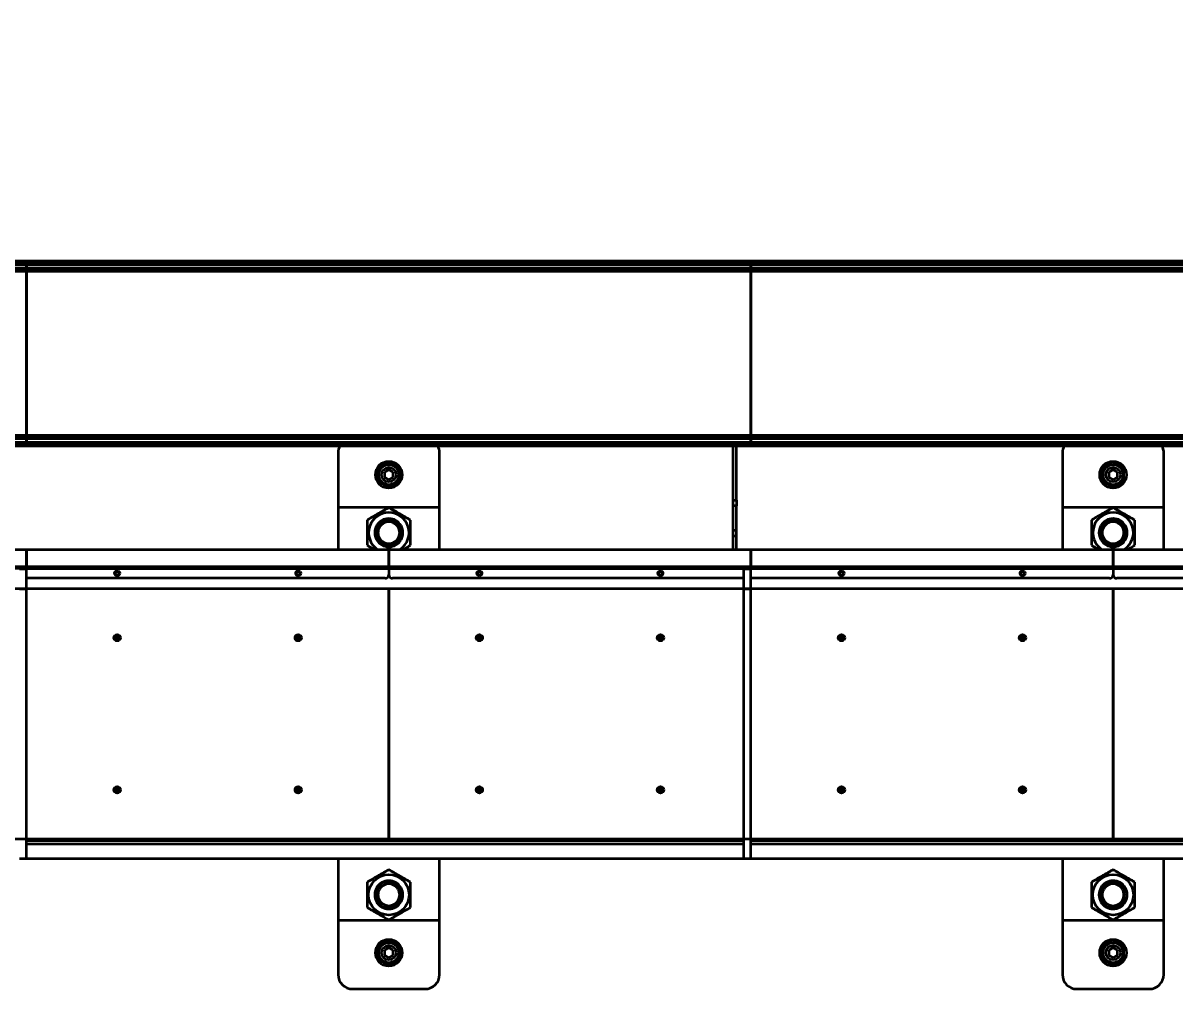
# Model space of a CAD drawing. Header units: millimetres. Extents: x 0 to 420, y 0 to 297.
# Drawn here: x 151.27 to 167.17, y 159.39 to 172.73 of the extents above; entities that cross this region are included whole.
import ezdxf

# ---------------------------------------------------------------- set-up
doc = ezdxf.new("R2010")
doc.units = ezdxf.units.MM
doc.layers.add('尺寸线层', color=150, linetype='Continuous')
doc.styles.add('SLDTEXTSTYLE2', font='TXT', dxfattribs={"width": 0.7})
doc.dimstyles.new('SLDDIMSTYLE0', dxfattribs={"dimtxt": 3.5, "dimasz": 3.302, "dimexe": 0, "dimexo": 0.0625, "dimgap": 0.875, "dimtad": 1, "dimdec": 1, "dimlfac": 100, "dimrnd": 1e-09, "dimzin": 12, "dimdsep": 46, "dimtxsty": 'SLDTEXTSTYLE2', "dimsah": 1, "dimcen": 0.09, "dimadec": 0, "dimazin": 3, "dimtfac": 1, "dimtdec": 3, "dimtofl": 0, "dimtmove": 0, "dimatfit": 3, "dimfxl": 0, "dimfrac": 2, "dimtolj": 1, "dimtzin": 12, "dimarcsym": 0})

# ---------------------------------------------------------------- blocks, each defined once
blk = doc.blocks.new('_D_6')
at = {"layer": '尺寸线层'}
for p, q in [((91.215, 164.917), (91.215, 234.192)), ((321.315, 165.187), (321.315, 234.192)), ((321.315, 233.192), (91.215, 233.192))]:
    blk.add_line(p, q, dxfattribs=at)
for points in [[(91.215, 233.192), (94.517, 232.684), (94.517, 233.7)], [(321.315, 233.192), (318.013, 233.7), (318.013, 232.684)]]:
    blk.add_solid(points, dxfattribs=at)
at = {"layer": '尺寸线层', "insert": (205.173, 237.704), "char_height": 3.5, "attachment_point": 1, "style": 'SLDTEXTSTYLE2'}
blk.add_mtext('23010', dxfattribs=at)
blk = doc.blocks.new('_D_7')
at = {"layer": '尺寸线层'}
for p, q in [((70.597, 160.402), (70.597, 246.192)), ((332.816, 175.117), (332.816, 246.192)), ((332.816, 245.192), (70.597, 245.192))]:
    blk.add_line(p, q, dxfattribs=at)
for points in [[(70.597, 245.192), (73.899, 244.684), (73.899, 245.7)], [(332.816, 245.192), (329.514, 245.7), (329.514, 244.684)]]:
    blk.add_solid(points, dxfattribs=at)
at = {"layer": '尺寸线层', "insert": (202.876, 249.704), "char_height": 3.5, "attachment_point": 1, "style": 'SLDTEXTSTYLE2'}
blk.add_mtext('26221.85', dxfattribs=at)

msp = doc.modelspace()

# ---------------------------------------------------------------- linework, layer by layer
at = {"color": 7, "linetype": 'Continuous', "lineweight": 35}
for p, q in [((151.3154, 169.4422), (141.3154, 169.4422)), ((141.3154, 169.4372), (151.3154, 169.4372)), ((151.3154, 169.4019), (141.3154, 169.4019)), ((141.3154, 169.3976), (151.3154, 169.3976)), ((161.3154, 169.4422), (151.3154, 169.4422)), ((151.3154, 169.4372), (151.3154, 169.4422)), ((151.3154, 169.4422), (151.3154, 169.4372)), ((151.3154, 169.4372), (151.3154, 169.4019)), ((151.3154, 169.4372), (161.3154, 169.4372)), ((151.3154, 169.4019), (151.3154, 169.4372)), ((151.3154, 169.3976), (151.3154, 169.4019)), ((161.3154, 169.4019), (151.3154, 169.4019)), ((151.3154, 169.4019), (151.3154, 169.3976)), ((151.3154, 169.3976), (161.3154, 169.3976)), ((151.3154, 169.3976), (151.3154, 169.3429)), ((151.3154, 169.3429), (151.3154, 169.3976)), ((161.3154, 169.4422), (161.3154, 169.4372)), ((171.3154, 169.4422), (161.3154, 169.4422)), ((161.3154, 169.4372), (161.3154, 169.4422)), ((161.3154, 169.4019), (161.3154, 169.4372)), ((161.3154, 169.4372), (161.3154, 169.4019)), ((161.3154, 169.4372), (171.3154, 169.4372)), ((161.3154, 169.4019), (161.3154, 169.3976)), ((171.3154, 169.4019), (161.3154, 169.4019)), ((161.3154, 169.3976), (161.3154, 169.4019)), ((161.3154, 169.3429), (161.3154, 169.3976)), ((161.3154, 169.3976), (171.3154, 169.3976)), ((161.3154, 169.3976), (161.3154, 169.3429)), ((151.3154, 169.3429), (141.3154, 169.3429)), ((141.3154, 169.3422), (151.3154, 169.3422)), ((141.3154, 169.3372), (151.3154, 169.3372)), ((151.3154, 169.2972), (141.3154, 169.2972)), ((161.3154, 169.3429), (151.3154, 169.3429)), ((151.3154, 169.3422), (151.3154, 169.3429)), ((151.3154, 169.3429), (151.3154, 169.3422)), ((151.3154, 169.3422), (161.3154, 169.3422)), ((151.3154, 169.3422), (151.3154, 169.3372)), ((151.3154, 169.3372), (151.3154, 169.3422)), ((151.3154, 169.3372), (161.3154, 169.3372)), ((151.3154, 169.3372), (151.3154, 169.2972)), ((151.3154, 169.2972), (151.3154, 169.3372)), ((151.3154, 169.2972), (151.3154, 167.0372)), ((161.3154, 169.2972), (151.3154, 169.2972)), ((151.3154, 167.0372), (151.3154, 169.2972)), ((161.3154, 169.3429), (161.3154, 169.3422)), ((171.3154, 169.3429), (161.3154, 169.3429)), ((161.3154, 169.3422), (161.3154, 169.3429)), ((161.3154, 169.3372), (161.3154, 169.3422)), ((161.3154, 169.3422), (171.3154, 169.3422)), ((161.3154, 169.3422), (161.3154, 169.3372)), ((161.3154, 169.2972), (161.3154, 169.3372)), ((161.3154, 169.3372), (171.3154, 169.3372)), ((161.3154, 169.3372), (161.3154, 169.2972)), ((161.3154, 169.2972), (161.3154, 167.0372)), ((171.3154, 169.2972), (161.3154, 169.2972)), ((161.3154, 167.0372), (161.3154, 169.2972)), ((141.3154, 167.0372), (151.3154, 167.0372)), ((151.3154, 166.9972), (141.3154, 166.9972)), ((151.3154, 167.0372), (151.3154, 166.9972)), ((151.3154, 166.9972), (151.3154, 167.0372)), ((151.3154, 167.0372), (161.3154, 167.0372)), ((161.3154, 166.9972), (151.3154, 166.9972)), ((151.3154, 166.9972), (151.3154, 166.9922)), ((151.3154, 166.9922), (151.3154, 166.9972)), ((161.3154, 166.9972), (161.3154, 167.0372)), ((161.3154, 167.0372), (161.3154, 166.9972)), ((161.3154, 167.0372), (171.3154, 167.0372)), ((161.3154, 166.9922), (161.3154, 166.9972)), ((171.3154, 166.9972), (161.3154, 166.9972)), ((161.3154, 166.9972), (161.3154, 166.9922)), ((151.3154, 166.9922), (141.3154, 166.9922)), ((141.3154, 166.9916), (151.3154, 166.9916)), ((151.3154, 166.9369), (141.3154, 166.9369)), ((141.3154, 166.9326), (151.3154, 166.9326)), ((151.3154, 166.8972), (141.3154, 166.8972)), ((141.3154, 166.8922), (151.3154, 166.8922)), ((161.3154, 166.9922), (151.3154, 166.9922)), ((151.3154, 166.9916), (151.3154, 166.9922)), ((151.3154, 166.9922), (151.3154, 166.9916)), ((151.3154, 166.9916), (161.3154, 166.9916)), ((151.3154, 166.9916), (151.3154, 166.9369)), ((151.3154, 166.9369), (151.3154, 166.9916)), ((151.3154, 166.9326), (151.3154, 166.9369)), ((161.3154, 166.9369), (151.3154, 166.9369)), ((151.3154, 166.9369), (151.3154, 166.9326)), ((151.3154, 166.9326), (161.3154, 166.9326)), ((151.3154, 166.9326), (151.3154, 166.8972)), ((151.3154, 166.8972), (151.3154, 166.9326)), ((161.3154, 166.8972), (151.3154, 166.8972)), ((151.3154, 166.8922), (151.3154, 166.8972)), ((151.3154, 166.8972), (151.3154, 166.8922)), ((151.3154, 166.8922), (161.3154, 166.8922)), ((161.0654, 166.8922), (161.0654, 166.1403)), ((161.1154, 166.1403), (161.1154, 166.8922)), ((161.3154, 166.9922), (161.3154, 166.9916)), ((171.3154, 166.9922), (161.3154, 166.9922)), ((161.3154, 166.9916), (161.3154, 166.9922)), ((161.3154, 166.9369), (161.3154, 166.9916)), ((161.3154, 166.9916), (171.3154, 166.9916)), ((161.3154, 166.9916), (161.3154, 166.9369)), ((161.3154, 166.9369), (161.3154, 166.9326)), ((161.3154, 166.9326), (161.3154, 166.9369)), ((171.3154, 166.9369), (161.3154, 166.9369)), ((161.3154, 166.8972), (161.3154, 166.9326)), ((161.3154, 166.9326), (161.3154, 166.8972)), ((161.3154, 166.9326), (171.3154, 166.9326)), ((161.3154, 166.8972), (161.3154, 166.8922)), ((171.3154, 166.8972), (161.3154, 166.8972)), ((161.3154, 166.8922), (161.3154, 166.8972)), ((161.3154, 166.8922), (171.3154, 166.8922)), ((155.6154, 166.7922), (155.6154, 166.0422)), ((157.0154, 166.0422), (157.0154, 166.7922)), ((165.6154, 166.7922), (165.6154, 166.0422)), ((167.0154, 166.0422), (167.0154, 166.7922)), ((156.3154, 166.5615), (156.2554, 166.5269)), ((156.2554, 166.5269), (156.2554, 166.4576)), ((156.3754, 166.5269), (156.3154, 166.5615)), ((156.3754, 166.4576), (156.3754, 166.5269)), ((166.3154, 166.5615), (166.2554, 166.5269)), ((166.2554, 166.5269), (166.2554, 166.4576)), ((166.3754, 166.5269), (166.3154, 166.5615)), ((166.3754, 166.4576), (166.3754, 166.5269)), ((156.2554, 166.4576), (156.3154, 166.423)), ((156.3154, 166.423), (156.3754, 166.4576)), ((166.2554, 166.4576), (166.3154, 166.423)), ((166.3154, 166.423), (166.3754, 166.4576)), ((157.0154, 166.0422), (155.6154, 166.0422)), ((155.6154, 166.0422), (155.6154, 165.4622)), ((157.0154, 165.4622), (157.0154, 166.0422)), ((161.0654, 166.1403), (161.1154, 166.1403)), ((161.0654, 166.1403), (161.0654, 166.0622)), ((161.1154, 166.0622), (161.0654, 166.0622)), ((161.0654, 166.0622), (161.0654, 165.7223)), ((161.1154, 166.1403), (161.1154, 166.0622)), ((161.1154, 165.7223), (161.1154, 166.0622)), ((167.0154, 166.0422), (165.6154, 166.0422)), ((165.6154, 166.0422), (165.6154, 165.4622)), ((167.0154, 165.4622), (167.0154, 166.0422)), ((156.1465, 165.7897), (156.3154, 165.8872)), ((156.3154, 165.8872), (156.4842, 165.7897)), ((166.1465, 165.7897), (166.3154, 165.8872)), ((166.3154, 165.8872), (166.4842, 165.7897)), ((156.1465, 165.7897), (156.1465, 165.5947)), ((156.4842, 165.7897), (156.4842, 165.5947)), ((161.0654, 165.7223), (161.0654, 165.6442)), ((161.1154, 165.7223), (161.0654, 165.7223)), ((161.1154, 165.6442), (161.1154, 165.7223)), ((166.1465, 165.7897), (166.1465, 165.5947)), ((166.4842, 165.7897), (166.4842, 165.5947)), ((156.1465, 165.5947), (156.3154, 165.4972)), ((156.3154, 165.4972), (156.4842, 165.5947)), ((156.466, 165.7022), (156.4663, 165.6895)), ((161.1154, 165.6442), (161.0654, 165.6442)), ((161.0654, 165.6442), (161.0654, 165.4622)), ((161.1154, 165.4622), (161.1154, 165.6442)), ((166.1465, 165.5947), (166.3154, 165.4972)), ((166.3154, 165.4972), (166.4842, 165.5947)), ((166.466, 165.7022), (166.4663, 165.6895)), ((146.3154, 165.4622), (151.3154, 165.4622)), ((151.3154, 165.2222), (151.3154, 165.4622)), ((151.3154, 165.4622), (151.3154, 165.2222)), ((151.3154, 165.4622), (156.3154, 165.4622)), ((156.3154, 165.2222), (156.3154, 165.4622)), ((156.3154, 165.4622), (161.3154, 165.4622)), ((156.3154, 165.4622), (156.3154, 165.2222)), ((161.3154, 165.2222), (161.3154, 165.4622)), ((161.3154, 165.4622), (161.3154, 165.2222)), ((161.3154, 165.4622), (166.3154, 165.4622)), ((166.3154, 165.2222), (166.3154, 165.4622)), ((166.3154, 165.4622), (171.3154, 165.4622)), ((166.3154, 165.4622), (166.3154, 165.2222)), ((151.3154, 165.2222), (146.3154, 165.2222)), ((146.3154, 165.2022), (151.3154, 165.2022)), ((151.2154, 165.1922), (151.3154, 165.1922)), ((151.3154, 165.2222), (151.3154, 165.2022)), ((156.3154, 165.2222), (151.3154, 165.2222)), ((151.3154, 165.2022), (151.3154, 165.2222)), ((151.3154, 165.1922), (151.3154, 165.2022)), ((151.3154, 165.2022), (156.3154, 165.2022)), ((151.3154, 165.2022), (151.3154, 165.1922)), ((151.3154, 164.9172), (151.3154, 165.1922)), ((156.3154, 165.1922), (151.3154, 165.1922)), ((161.3154, 165.2222), (156.3154, 165.2222)), ((156.3154, 165.2222), (156.3154, 165.2022)), ((156.3154, 165.2022), (156.3154, 165.2222)), ((156.3154, 165.2022), (161.3154, 165.2022)), ((156.3154, 165.1922), (156.3154, 165.2022)), ((156.3154, 165.2022), (156.3154, 165.1922)), ((156.3154, 165.1922), (156.3154, 165.1122)), ((156.3154, 165.1922), (156.3154, 165.1122)), ((161.2154, 165.1922), (156.3154, 165.1922)), ((161.2154, 164.9172), (161.2154, 165.1922)), ((161.2154, 165.1922), (161.3154, 165.1922)), ((161.3154, 165.2222), (161.3154, 165.2022)), ((166.3154, 165.2222), (161.3154, 165.2222)), ((161.3154, 165.2022), (161.3154, 165.2222)), ((161.3154, 165.1922), (161.3154, 165.2022)), ((161.3154, 165.2022), (166.3154, 165.2022)), ((161.3154, 165.2022), (161.3154, 165.1922)), ((161.3154, 164.9172), (161.3154, 165.1922)), ((166.3154, 165.1922), (161.3154, 165.1922)), ((166.3154, 165.2222), (166.3154, 165.2022)), ((171.3154, 165.2222), (166.3154, 165.2222)), ((166.3154, 165.2022), (166.3154, 165.2222)), ((166.3154, 165.2022), (171.3154, 165.2022)), ((166.3154, 165.1922), (166.3154, 165.2022)), ((166.3154, 165.2022), (166.3154, 165.1922)), ((166.3154, 165.1922), (166.3154, 165.1122)), ((166.3154, 165.1922), (166.3154, 165.1122)), ((171.2154, 165.1922), (166.3154, 165.1922)), ((156.2654, 165.0622), (151.3154, 165.0622)), ((161.2154, 165.0622), (156.3654, 165.0622)), ((166.2654, 165.0622), (161.3154, 165.0622)), ((171.2154, 165.0622), (166.3654, 165.0622)), ((151.3154, 164.9172), (146.3154, 164.9172)), ((151.2154, 164.9172), (151.3154, 164.9172)), ((156.3154, 164.9172), (151.3154, 164.9172)), ((151.3154, 161.4672), (151.3154, 164.9172)), ((156.3154, 161.4672), (156.3154, 164.9172)), ((156.3154, 164.9172), (156.3154, 161.4672)), ((161.3154, 164.9172), (156.3154, 164.9172)), ((161.2154, 161.4672), (161.2154, 164.9172)), ((161.2154, 164.9172), (161.3154, 164.9172)), ((166.3154, 164.9172), (161.3154, 164.9172)), ((161.3154, 161.4672), (161.3154, 164.9172)), ((166.3154, 161.4672), (166.3154, 164.9172)), ((166.3154, 164.9172), (166.3154, 161.4672)), ((171.3154, 164.9172), (166.3154, 164.9172)), ((146.3154, 161.4672), (151.3154, 161.4672)), ((151.2154, 161.4672), (151.3154, 161.4672)), ((151.3154, 161.4672), (156.3154, 161.4672)), ((151.3154, 161.1922), (151.3154, 161.4672)), ((151.3154, 161.4422), (161.2154, 161.4422)), ((156.3154, 161.4672), (161.3154, 161.4672)), ((161.2154, 161.4672), (161.3154, 161.4672)), ((161.2154, 161.1922), (161.2154, 161.4672)), ((161.3154, 161.4672), (166.3154, 161.4672)), ((161.3154, 161.1922), (161.3154, 161.4672)), ((161.3154, 161.4422), (171.2154, 161.4422)), ((166.3154, 161.4672), (171.3154, 161.4672)), ((161.2154, 161.3922), (151.3154, 161.3922)), ((171.2154, 161.3922), (161.3154, 161.3922)), ((151.2154, 161.1922), (151.3154, 161.1922)), ((151.3154, 161.1922), (161.2154, 161.1922)), ((155.6154, 161.1922), (155.6154, 160.3422)), ((157.0154, 160.3422), (157.0154, 161.1922)), ((161.2154, 161.1922), (161.3154, 161.1922)), ((161.3154, 161.1922), (171.2154, 161.1922)), ((165.6154, 161.1922), (165.6154, 160.3422)), ((167.0154, 160.3422), (167.0154, 161.1922)), ((156.1655, 160.8007), (156.1465, 160.7897)), ((156.3154, 160.8872), (156.2964, 160.8763)), ((156.3344, 160.8763), (156.3154, 160.8872)), ((156.4842, 160.7897), (156.4652, 160.8007)), ((166.1655, 160.8007), (166.1465, 160.7897)), ((166.3154, 160.8872), (166.2964, 160.8763)), ((166.3344, 160.8763), (166.3154, 160.8872)), ((166.4842, 160.7897), (166.4652, 160.8007)), ((156.1465, 160.7897), (156.1465, 160.7678)), ((156.4659, 160.7039), (156.4659, 160.6809)), ((156.4842, 160.7897), (156.4842, 160.7678)), ((166.1465, 160.7897), (166.1465, 160.7678)), ((166.4659, 160.7039), (166.4659, 160.6809)), ((166.4842, 160.7897), (166.4842, 160.7678)), ((156.1465, 160.6167), (156.1465, 160.5947)), ((156.1655, 160.5838), (156.1465, 160.5947)), ((156.3154, 160.4972), (156.2964, 160.5082)), ((156.3344, 160.5082), (156.3154, 160.4972)), ((156.4842, 160.5947), (156.4652, 160.5838)), ((156.4842, 160.6167), (156.4842, 160.5947)), ((166.1465, 160.6167), (166.1465, 160.5947)), ((166.1655, 160.5838), (166.1465, 160.5947)), ((166.3154, 160.4972), (166.2964, 160.5082)), ((166.3344, 160.5082), (166.3154, 160.4972)), ((166.4842, 160.5947), (166.4652, 160.5838)), ((166.4842, 160.6167), (166.4842, 160.5947)), ((155.6154, 160.3422), (157.0154, 160.3422)), ((155.6154, 160.3422), (155.6154, 159.5922)), ((157.0154, 159.5922), (157.0154, 160.3422)), ((165.6154, 160.3422), (167.0154, 160.3422)), ((165.6154, 160.3422), (165.6154, 159.5922)), ((167.0154, 159.5922), (167.0154, 160.3422)), ((156.3154, 159.9615), (156.2554, 159.9269)), ((156.2554, 159.9269), (156.2554, 159.8576)), ((156.2554, 159.8576), (156.3154, 159.823)), ((156.3754, 159.9269), (156.3154, 159.9615)), ((156.3154, 159.823), (156.3754, 159.8576)), ((156.3754, 159.8576), (156.3754, 159.9269)), ((166.3154, 159.9615), (166.2554, 159.9269)), ((166.2554, 159.9269), (166.2554, 159.8576)), ((166.2554, 159.8576), (166.3154, 159.823)), ((166.3754, 159.9269), (166.3154, 159.9615)), ((166.3154, 159.823), (166.3754, 159.8576)), ((166.3754, 159.8576), (166.3754, 159.9269)), ((155.8154, 159.3922), (156.8154, 159.3922)), ((165.8154, 159.3922), (166.8154, 159.3922))]:
    msp.add_line(p, q, dxfattribs=at)
at = {"color": 7, "linetype": 'Continuous', "lineweight": 35, "flags": 128}
for points in [[(156.3771, 165.83), (156.3905, 165.8232), (156.4044, 165.8142)], [(166.3771, 165.83), (166.3905, 165.8232), (166.4044, 165.8142)], [(156.2451, 165.5586), (156.2427, 165.5599), (156.2336, 165.5653)], [(156.4014, 165.5682), (156.3995, 165.5668), (156.3816, 165.5565)], [(166.2451, 165.5586), (166.2427, 165.5599), (166.2336, 165.5653)], [(166.4014, 165.5682), (166.3995, 165.5668), (166.3816, 165.5565)], [(156.2276, 160.8151), (156.2379, 160.8219), (156.2533, 160.8299)], [(166.2276, 160.8151), (166.2379, 160.8219), (166.2533, 160.8299)], [(156.1647, 160.683), (156.1651, 160.7066), (156.1655, 160.7106)], [(166.1647, 160.683), (166.1651, 160.7066), (166.1655, 160.7106)]]:
    msp.add_lwpolyline(points, dxfattribs=at)
at = {"color": 7, "linetype": 'Continuous', "lineweight": 35}
for centre, radius in [((156.3154, 166.4922), 0.185), ((166.3154, 166.4922), 0.185), ((156.3154, 166.4922), 0.1385), ((156.3154, 166.4922), 0.1), ((166.3154, 166.4922), 0.1385), ((166.3154, 166.4922), 0.1), ((152.5654, 165.1322), 0.035), ((152.5654, 165.1322), 0.025), ((155.0654, 165.1322), 0.035), ((155.0654, 165.1322), 0.025), ((157.5654, 165.1322), 0.035), ((157.5654, 165.1322), 0.025), ((160.0654, 165.1322), 0.035), ((160.0654, 165.1322), 0.025), ((162.5654, 165.1322), 0.035), ((162.5654, 165.1322), 0.025), ((165.0654, 165.1322), 0.035), ((165.0654, 165.1322), 0.025), ((152.5654, 164.2422), 0.045), ((152.5654, 164.2422), 0.0275), ((152.5654, 164.2422), 0.021), ((155.0654, 164.2422), 0.045), ((155.0654, 164.2422), 0.0275), ((155.0654, 164.2422), 0.021), ((157.5654, 164.2422), 0.045), ((157.5654, 164.2422), 0.0275), ((157.5654, 164.2422), 0.021), ((160.0654, 164.2422), 0.045), ((160.0654, 164.2422), 0.0275), ((160.0654, 164.2422), 0.021), ((162.5654, 164.2422), 0.045), ((162.5654, 164.2422), 0.0275), ((162.5654, 164.2422), 0.021), ((165.0654, 164.2422), 0.045), ((165.0654, 164.2422), 0.0275), ((165.0654, 164.2422), 0.021), ((152.5654, 162.1422), 0.045), ((152.5654, 162.1422), 0.0275), ((152.5654, 162.1422), 0.021), ((155.0654, 162.1422), 0.045), ((155.0654, 162.1422), 0.0275), ((155.0654, 162.1422), 0.021), ((157.5654, 162.1422), 0.045), ((157.5654, 162.1422), 0.0275), ((157.5654, 162.1422), 0.021), ((160.0654, 162.1422), 0.045), ((160.0654, 162.1422), 0.0275), ((160.0654, 162.1422), 0.021), ((162.5654, 162.1422), 0.045), ((162.5654, 162.1422), 0.0275), ((162.5654, 162.1422), 0.021), ((165.0654, 162.1422), 0.045), ((165.0654, 162.1422), 0.0275), ((165.0654, 162.1422), 0.021), ((156.3154, 160.6922), 0.2795), ((166.3154, 160.6922), 0.2795), ((156.3154, 160.6922), 0.185), ((166.3154, 160.6922), 0.185), ((156.3154, 159.8922), 0.185), ((156.3154, 159.8922), 0.1385), ((166.3154, 159.8922), 0.185), ((166.3154, 159.8922), 0.1385), ((156.3154, 159.8922), 0.1), ((166.3154, 159.8922), 0.1)]:
    msp.add_circle(centre, radius, dxfattribs=at)
for centre, radius, start, end in [((155.8154, 166.7922), 0.2, 150, 180), ((156.8154, 166.7922), 0.2, 0, 30), ((165.8154, 166.7922), 0.2, 150, 180), ((166.8154, 166.7922), 0.2, 0, 30), ((156.3154, 165.6922), 0.2795, 304.62404, 235.37596), ((156.3154, 165.6922), 0.195, 90, 150), ((156.3154, 165.6922), 0.195, 30, 90), ((166.3154, 165.6922), 0.2795, 304.62404, 235.37596), ((166.3154, 165.6922), 0.195, 90, 150), ((166.3154, 165.6922), 0.195, 30, 90), ((156.3154, 165.6922), 0.195, 150, 210), ((156.3154, 165.6922), 0.15, 120, 180), ((156.3154, 165.6922), 0.15, 60, 120), ((156.3154, 165.6922), 0.15, 0, 60), ((156.3154, 165.6922), 0.195, 330, 30), ((166.3154, 165.6922), 0.195, 150, 210), ((166.3154, 165.6922), 0.15, 120, 180), ((166.3154, 165.6922), 0.15, 60, 120), ((166.3154, 165.6922), 0.15, 0, 60), ((166.3154, 165.6922), 0.195, 330, 30), ((156.3154, 165.6922), 0.195, 210, 270), ((156.3154, 165.6922), 0.151, 176.50763, 187.52903), ((156.3154, 165.6922), 0.15, 180, 240), ((156.3154, 165.6922), 0.15, 240, 300), ((156.3154, 165.6922), 0.195, 270, 330), ((156.3154, 165.6922), 0.15, 300, 0), ((166.3154, 165.6922), 0.195, 210, 270), ((166.3154, 165.6922), 0.151, 176.50763, 187.52903), ((166.3154, 165.6922), 0.15, 180, 240), ((166.3154, 165.6922), 0.15, 240, 300), ((166.3154, 165.6922), 0.195, 270, 330), ((166.3154, 165.6922), 0.15, 300, 0), ((156.2654, 165.1122), 0.05, 270, 0), ((156.3654, 165.1122), 0.05, 180, 270), ((166.2654, 165.1122), 0.05, 270, 0), ((166.3654, 165.1122), 0.05, 180, 270), ((156.3154, 160.6922), 0.195, 90, 150), ((156.3154, 160.6922), 0.15, 120, 180), ((156.3154, 160.6922), 0.15, 60, 120), ((156.3154, 160.6922), 0.195, 30, 90), ((156.3154, 160.6922), 0.15, 0, 60), ((166.3154, 160.6922), 0.195, 90, 150), ((166.3154, 160.6922), 0.15, 120, 180), ((166.3154, 160.6922), 0.15, 60, 120), ((166.3154, 160.6922), 0.195, 30, 90), ((166.3154, 160.6922), 0.15, 0, 60), ((156.3154, 160.6922), 0.195, 150, 210), ((156.3154, 160.6922), 0.151, 183.49237, 185.23986), ((156.3154, 160.6922), 0.15, 180, 240), ((156.3154, 160.6922), 0.15, 300, 0), ((156.3154, 160.6922), 0.195, 330, 30), ((166.3154, 160.6922), 0.195, 150, 210), ((166.3154, 160.6922), 0.151, 183.49237, 185.23986), ((166.3154, 160.6922), 0.15, 180, 240), ((166.3154, 160.6922), 0.15, 300, 0), ((166.3154, 160.6922), 0.195, 330, 30), ((156.3154, 160.6922), 0.195, 210, 270), ((156.3154, 160.6922), 0.15, 240, 300), ((156.3154, 160.6922), 0.195, 270, 330), ((166.3154, 160.6922), 0.195, 210, 270), ((166.3154, 160.6922), 0.15, 240, 300), ((166.3154, 160.6922), 0.195, 270, 330), ((155.8154, 159.5922), 0.2, 180, 270), ((156.8154, 159.5922), 0.2, 270, 0), ((165.8154, 159.5922), 0.2, 180, 270), ((166.8154, 159.5922), 0.2, 270, 0)]:
    msp.add_arc(centre, radius, start, end, dxfattribs=at)
for points, knots in [([(156.3154, 166.6654), (156.3024, 166.6579), (156.276, 166.6427), (156.237, 166.6202), (156.1998, 166.5987), (156.1769, 166.5855), (156.1654, 166.5788)], [0, 0, 0, 0, 0.2646136, 0.5349658, 0.7653524, 1, 1, 1, 1]), ([(156.1654, 166.5788), (156.1654, 166.5638), (156.1654, 166.5334), (156.1654, 166.4884), (156.1654, 166.4453), (156.1654, 166.419), (156.1654, 166.4056)], [0, 0, 0, 0, 0.2646136, 0.5349658, 0.7653524, 1, 1, 1, 1]), ([(156.4654, 166.5788), (156.4524, 166.5864), (156.426, 166.6016), (156.387, 166.6241), (156.3498, 166.6456), (156.3269, 166.6588), (156.3154, 166.6654)], [0, 0, 0, 0, 0.2646136, 0.5349658, 0.7653524, 1, 1, 1, 1]), ([(156.4654, 166.4056), (156.4654, 166.4207), (156.4654, 166.4511), (156.4654, 166.4961), (156.4654, 166.5391), (156.4654, 166.5655), (156.4654, 166.5788)], [0, 0, 0, 0, 0.2646136, 0.5349658, 0.7653524, 1, 1, 1, 1]), ([(166.3154, 166.6654), (166.3024, 166.6579), (166.276, 166.6427), (166.237, 166.6202), (166.1998, 166.5987), (166.1769, 166.5855), (166.1654, 166.5788)], [0, 0, 0, 0, 0.2646136, 0.5349658, 0.7653524, 1, 1, 1, 1]), ([(166.1654, 166.5788), (166.1654, 166.5638), (166.1654, 166.5334), (166.1654, 166.4884), (166.1654, 166.4453), (166.1654, 166.419), (166.1654, 166.4056)], [0, 0, 0, 0, 0.2646136, 0.5349658, 0.7653524, 1, 1, 1, 1]), ([(166.4654, 166.5788), (166.4524, 166.5864), (166.426, 166.6016), (166.387, 166.6241), (166.3498, 166.6456), (166.3269, 166.6588), (166.3154, 166.6654)], [0, 0, 0, 0, 0.2646136, 0.5349658, 0.7653524, 1, 1, 1, 1]), ([(166.4654, 166.4056), (166.4654, 166.4207), (166.4654, 166.4511), (166.4654, 166.4961), (166.4654, 166.5391), (166.4654, 166.5655), (166.4654, 166.5788)], [0, 0, 0, 0, 0.2646136, 0.5349658, 0.7653524, 1, 1, 1, 1]), ([(156.1654, 166.4056), (156.1784, 166.3981), (156.2047, 166.3829), (156.2437, 166.3604), (156.281, 166.3389), (156.3038, 166.3257), (156.3154, 166.319)], [0, 0, 0, 0, 0.2646136, 0.5349658, 0.7653524, 1, 1, 1, 1]), ([(156.3154, 166.319), (156.3284, 166.3266), (156.3547, 166.3417), (156.3937, 166.3643), (156.431, 166.3858), (156.4538, 166.399), (156.4654, 166.4056)], [0, 0, 0, 0, 0.2646136, 0.5349658, 0.7653524, 1, 1, 1, 1]), ([(166.1654, 166.4056), (166.1784, 166.3981), (166.2047, 166.3829), (166.2437, 166.3604), (166.281, 166.3389), (166.3038, 166.3257), (166.3154, 166.319)], [0, 0, 0, 0, 0.2646136, 0.5349658, 0.7653524, 1, 1, 1, 1]), ([(166.3154, 166.319), (166.3284, 166.3266), (166.3547, 166.3417), (166.3937, 166.3643), (166.431, 166.3858), (166.4538, 166.399), (166.4654, 166.4056)], [0, 0, 0, 0, 0.2646136, 0.5349658, 0.7653524, 1, 1, 1, 1]), ([(156.3154, 166.0387), (156.3024, 166.0312), (156.2765, 166.0162), (156.2366, 165.9932), (156.1959, 165.9697), (156.145, 165.9403), (156.0841, 165.9051), (156.0384, 165.8788), (156.0154, 165.8654)], [0, 0, 0, 0, 0.1323418, 0.2646462, 0.3999105, 0.5351505, 0.7654456, 1, 1, 1, 1]), ([(156.6154, 165.8654), (156.6024, 165.8729), (156.5765, 165.8879), (156.5366, 165.9109), (156.4959, 165.9344), (156.445, 165.9638), (156.3841, 165.999), (156.3384, 166.0253), (156.3154, 166.0387)], [0, 0, 0, 0, 0.1323418, 0.2646462, 0.3999105, 0.5351505, 0.7654456, 1, 1, 1, 1]), ([(166.3154, 166.0387), (166.3024, 166.0312), (166.2765, 166.0162), (166.2366, 165.9932), (166.1959, 165.9697), (166.145, 165.9403), (166.0841, 165.9051), (166.0384, 165.8788), (166.0154, 165.8654)], [0, 0, 0, 0, 0.1323418, 0.2646462, 0.3999105, 0.5351505, 0.7654456, 1, 1, 1, 1]), ([(166.6154, 165.8654), (166.6024, 165.8729), (166.5765, 165.8879), (166.5366, 165.9109), (166.4959, 165.9344), (166.445, 165.9638), (166.3841, 165.999), (166.3384, 166.0253), (166.3154, 166.0387)], [0, 0, 0, 0, 0.1323418, 0.2646462, 0.3999105, 0.5351505, 0.7654456, 1, 1, 1, 1]), ([(156.0154, 165.8654), (156.0154, 165.8505), (156.0154, 165.8205), (156.0154, 165.7745), (156.0154, 165.7275), (156.0154, 165.6688), (156.0154, 165.5984), (156.0154, 165.5457), (156.0154, 165.519)], [0, 0, 0, 0, 0.1323418, 0.2646462, 0.3999105, 0.5351505, 0.7654456, 1, 1, 1, 1]), ([(156.2404, 165.8221), (156.2278, 165.8149), (156.2027, 165.8004), (156.1778, 165.786), (156.1654, 165.7788)], [0, 0, 0, 0, 0.4977806, 1, 1, 1, 1]), ([(156.1654, 165.7788), (156.1654, 165.7646), (156.1654, 165.7359), (156.1654, 165.7068), (156.1654, 165.6922)], [0, 0, 0, 0, 0.4981128, 1, 1, 1, 1]), ([(156.3154, 165.8654), (156.303, 165.8583), (156.2782, 165.844), (156.253, 165.8294), (156.2404, 165.8221)], [0, 0, 0, 0, 0.4981128, 1, 1, 1, 1]), ([(156.3904, 165.8221), (156.3778, 165.8294), (156.3527, 165.8439), (156.3278, 165.8582), (156.3154, 165.8654)], [0, 0, 0, 0, 0.4977806, 1, 1, 1, 1]), ([(156.4654, 165.7788), (156.453, 165.786), (156.4282, 165.8003), (156.403, 165.8149), (156.3904, 165.8221)], [0, 0, 0, 0, 0.4981128, 1, 1, 1, 1]), ([(156.4654, 165.6922), (156.4654, 165.7067), (156.4654, 165.7358), (156.4654, 165.7644), (156.4654, 165.7788)], [0, 0, 0, 0, 0.4977806, 1, 1, 1, 1]), ([(156.6154, 165.519), (156.6154, 165.534), (156.6154, 165.5639), (156.6154, 165.61), (156.6154, 165.657), (156.6154, 165.7157), (156.6154, 165.7861), (156.6154, 165.8388), (156.6154, 165.8654)], [0, 0, 0, 0, 0.1323418, 0.2646462, 0.3999105, 0.5351505, 0.7654456, 1, 1, 1, 1]), ([(166.0154, 165.8654), (166.0154, 165.8505), (166.0154, 165.8205), (166.0154, 165.7745), (166.0154, 165.7275), (166.0154, 165.6688), (166.0154, 165.5984), (166.0154, 165.5457), (166.0154, 165.519)], [0, 0, 0, 0, 0.1323418, 0.2646462, 0.3999105, 0.5351505, 0.7654456, 1, 1, 1, 1]), ([(166.2404, 165.8221), (166.2278, 165.8149), (166.2027, 165.8004), (166.1778, 165.786), (166.1654, 165.7788)], [0, 0, 0, 0, 0.4977806, 1, 1, 1, 1]), ([(166.1654, 165.7788), (166.1654, 165.7646), (166.1654, 165.7359), (166.1654, 165.7068), (166.1654, 165.6922)], [0, 0, 0, 0, 0.4981128, 1, 1, 1, 1]), ([(166.3154, 165.8654), (166.303, 165.8583), (166.2782, 165.844), (166.253, 165.8294), (166.2404, 165.8221)], [0, 0, 0, 0, 0.4981128, 1, 1, 1, 1]), ([(166.3904, 165.8221), (166.3778, 165.8294), (166.3527, 165.8439), (166.3278, 165.8582), (166.3154, 165.8654)], [0, 0, 0, 0, 0.4977806, 1, 1, 1, 1]), ([(166.4654, 165.7788), (166.453, 165.786), (166.4282, 165.8003), (166.403, 165.8149), (166.3904, 165.8221)], [0, 0, 0, 0, 0.4981128, 1, 1, 1, 1]), ([(166.4654, 165.6922), (166.4654, 165.7067), (166.4654, 165.7358), (166.4654, 165.7644), (166.4654, 165.7788)], [0, 0, 0, 0, 0.4977806, 1, 1, 1, 1]), ([(166.6154, 165.519), (166.6154, 165.534), (166.6154, 165.5639), (166.6154, 165.61), (166.6154, 165.657), (166.6154, 165.7157), (166.6154, 165.7861), (166.6154, 165.8388), (166.6154, 165.8654)], [0, 0, 0, 0, 0.1323418, 0.2646462, 0.3999105, 0.5351505, 0.7654456, 1, 1, 1, 1]), ([(156.1654, 165.6922), (156.1654, 165.6778), (156.1654, 165.6487), (156.1654, 165.62), (156.1654, 165.6056)], [0, 0, 0, 0, 0.4977806, 1, 1, 1, 1]), ([(156.1654, 165.6056), (156.1777, 165.5985), (156.2026, 165.5842), (156.2277, 165.5696), (156.2404, 165.5623)], [0, 0, 0, 0, 0.4981128, 1, 1, 1, 1]), ([(156.2404, 165.5623), (156.2529, 165.5551), (156.2781, 165.5406), (156.3029, 165.5262), (156.3154, 165.519)], [0, 0, 0, 0, 0.4977806, 1, 1, 1, 1]), ([(156.3154, 165.519), (156.3277, 165.5262), (156.3526, 165.5405), (156.3777, 165.555), (156.3904, 165.5623)], [0, 0, 0, 0, 0.4981128, 1, 1, 1, 1]), ([(156.3904, 165.5623), (156.4029, 165.5696), (156.4281, 165.5841), (156.4529, 165.5984), (156.4654, 165.6056)], [0, 0, 0, 0, 0.4977806, 1, 1, 1, 1]), ([(156.4654, 165.6056), (156.4654, 165.6199), (156.4654, 165.6486), (156.4654, 165.6777), (156.4654, 165.6922)], [0, 0, 0, 0, 0.4981128, 1, 1, 1, 1]), ([(166.1654, 165.6922), (166.1654, 165.6778), (166.1654, 165.6487), (166.1654, 165.62), (166.1654, 165.6056)], [0, 0, 0, 0, 0.4977806, 1, 1, 1, 1]), ([(166.1654, 165.6056), (166.1777, 165.5985), (166.2026, 165.5842), (166.2277, 165.5696), (166.2404, 165.5623)], [0, 0, 0, 0, 0.4981128, 1, 1, 1, 1]), ([(166.2404, 165.5623), (166.2529, 165.5551), (166.2781, 165.5406), (166.3029, 165.5262), (166.3154, 165.519)], [0, 0, 0, 0, 0.4977806, 1, 1, 1, 1]), ([(166.3154, 165.519), (166.3277, 165.5262), (166.3526, 165.5405), (166.3777, 165.555), (166.3904, 165.5623)], [0, 0, 0, 0, 0.4981128, 1, 1, 1, 1]), ([(166.3904, 165.5623), (166.4029, 165.5696), (166.4281, 165.5841), (166.4529, 165.5984), (166.4654, 165.6056)], [0, 0, 0, 0, 0.4977806, 1, 1, 1, 1]), ([(166.4654, 165.6056), (166.4654, 165.6199), (166.4654, 165.6486), (166.4654, 165.6777), (166.4654, 165.6922)], [0, 0, 0, 0, 0.4981128, 1, 1, 1, 1]), ([(156.0154, 165.519), (156.0283, 165.5115), (156.0543, 165.4966), (156.0872, 165.4776), (156.1071, 165.4661), (156.1137, 165.4622)], [0, 0, 0, 0, 0.4009566, 0.8017998, 1, 1, 1, 1]), ([(156.517, 165.4622), (156.5266, 165.4678), (156.56, 165.4871), (156.5924, 165.5058), (156.6154, 165.519)], [0, 0, 0, 0, 0.2885167, 1, 1, 1, 1]), ([(166.0154, 165.519), (166.0283, 165.5115), (166.0543, 165.4966), (166.0872, 165.4776), (166.1071, 165.4661), (166.1137, 165.4622)], [0, 0, 0, 0, 0.4009566, 0.8017998, 1, 1, 1, 1]), ([(166.517, 165.4622), (166.5266, 165.4678), (166.56, 165.4871), (166.5924, 165.5058), (166.6154, 165.519)], [0, 0, 0, 0, 0.2885167, 1, 1, 1, 1]), ([(156.3154, 161.0387), (156.3024, 161.0312), (156.2765, 161.0162), (156.2366, 160.9932), (156.1959, 160.9697), (156.145, 160.9403), (156.0841, 160.9051), (156.0384, 160.8788), (156.0154, 160.8654)], [0, 0, 0, 0, 0.1323418, 0.2646462, 0.3999105, 0.5351505, 0.7654456, 1, 1, 1, 1]), ([(156.6154, 160.8654), (156.6024, 160.8729), (156.5765, 160.8879), (156.5366, 160.9109), (156.4959, 160.9344), (156.445, 160.9638), (156.3841, 160.999), (156.3384, 161.0253), (156.3154, 161.0387)], [0, 0, 0, 0, 0.1323418, 0.2646462, 0.3999105, 0.5351505, 0.7654456, 1, 1, 1, 1]), ([(166.3154, 161.0387), (166.3024, 161.0312), (166.2765, 161.0162), (166.2366, 160.9932), (166.1959, 160.9697), (166.145, 160.9403), (166.0841, 160.9051), (166.0384, 160.8788), (166.0154, 160.8654)], [0, 0, 0, 0, 0.1323418, 0.2646462, 0.3999105, 0.5351505, 0.7654456, 1, 1, 1, 1]), ([(166.6154, 160.8654), (166.6024, 160.8729), (166.5765, 160.8879), (166.5366, 160.9109), (166.4959, 160.9344), (166.445, 160.9638), (166.3841, 160.999), (166.3384, 161.0253), (166.3154, 161.0387)], [0, 0, 0, 0, 0.1323418, 0.2646462, 0.3999105, 0.5351505, 0.7654456, 1, 1, 1, 1]), ([(156.0154, 160.8654), (156.0154, 160.8505), (156.0154, 160.8205), (156.0154, 160.7745), (156.0154, 160.7275), (156.0154, 160.6688), (156.0154, 160.5984), (156.0154, 160.5457), (156.0154, 160.519)], [0, 0, 0, 0, 0.13234181, 0.2646462, 0.39991053, 0.53515046, 0.76544562, 1, 1, 1, 1]), ([(156.2404, 160.8221), (156.2278, 160.8149), (156.2027, 160.8004), (156.1778, 160.786), (156.1654, 160.7788)], [0, 0, 0, 0, 0.4977806, 1, 1, 1, 1]), ([(156.3154, 160.8654), (156.303, 160.8583), (156.2782, 160.844), (156.253, 160.8294), (156.2404, 160.8221)], [0, 0, 0, 0, 0.4981128, 1, 1, 1, 1]), ([(156.3904, 160.8221), (156.3778, 160.8294), (156.3527, 160.8439), (156.3278, 160.8582), (156.3154, 160.8654)], [0, 0, 0, 0, 0.4977806, 1, 1, 1, 1]), ([(156.4654, 160.7788), (156.453, 160.786), (156.4282, 160.8003), (156.403, 160.8149), (156.3904, 160.8221)], [0, 0, 0, 0, 0.4981128, 1, 1, 1, 1]), ([(156.6154, 160.519), (156.6154, 160.534), (156.6154, 160.5639), (156.6154, 160.61), (156.6154, 160.657), (156.6154, 160.7157), (156.6154, 160.7861), (156.6154, 160.8388), (156.6154, 160.8654)], [0, 0, 0, 0, 0.1323418, 0.2646462, 0.3999105, 0.5351505, 0.7654456, 1, 1, 1, 1]), ([(166.0154, 160.8654), (166.0154, 160.8505), (166.0154, 160.8205), (166.0154, 160.7745), (166.0154, 160.7275), (166.0154, 160.6688), (166.0154, 160.5984), (166.0154, 160.5457), (166.0154, 160.519)], [0, 0, 0, 0, 0.13234181, 0.2646462, 0.39991053, 0.53515046, 0.76544562, 1, 1, 1, 1]), ([(166.2404, 160.8221), (166.2278, 160.8149), (166.2027, 160.8004), (166.1778, 160.786), (166.1654, 160.7788)], [0, 0, 0, 0, 0.4977806, 1, 1, 1, 1]), ([(166.3154, 160.8654), (166.303, 160.8583), (166.2782, 160.844), (166.253, 160.8294), (166.2404, 160.8221)], [0, 0, 0, 0, 0.4981128, 1, 1, 1, 1]), ([(166.3904, 160.8221), (166.3778, 160.8294), (166.3527, 160.8439), (166.3278, 160.8582), (166.3154, 160.8654)], [0, 0, 0, 0, 0.4977806, 1, 1, 1, 1]), ([(166.4654, 160.7788), (166.453, 160.786), (166.4282, 160.8003), (166.403, 160.8149), (166.3904, 160.8221)], [0, 0, 0, 0, 0.4981128, 1, 1, 1, 1]), ([(166.6154, 160.519), (166.6154, 160.534), (166.6154, 160.5639), (166.6154, 160.61), (166.6154, 160.657), (166.6154, 160.7157), (166.6154, 160.7861), (166.6154, 160.8388), (166.6154, 160.8654)], [0, 0, 0, 0, 0.1323418, 0.2646462, 0.3999105, 0.5351505, 0.7654456, 1, 1, 1, 1]), ([(156.1654, 160.7788), (156.1654, 160.7646), (156.1654, 160.7359), (156.1654, 160.7068), (156.1654, 160.6922)], [0, 0, 0, 0, 0.4981128, 1, 1, 1, 1]), ([(156.1654, 160.6922), (156.1654, 160.6778), (156.1654, 160.6487), (156.1654, 160.62), (156.1654, 160.6056)], [0, 0, 0, 0, 0.4977806, 1, 1, 1, 1]), ([(156.4654, 160.6922), (156.4654, 160.7067), (156.4654, 160.7358), (156.4654, 160.7644), (156.4654, 160.7788)], [0, 0, 0, 0, 0.4977806, 1, 1, 1, 1]), ([(156.4654, 160.6056), (156.4654, 160.6199), (156.4654, 160.6486), (156.4654, 160.6777), (156.4654, 160.6922)], [0, 0, 0, 0, 0.4981128, 1, 1, 1, 1]), ([(166.1654, 160.7788), (166.1654, 160.7646), (166.1654, 160.7359), (166.1654, 160.7068), (166.1654, 160.6922)], [0, 0, 0, 0, 0.4981128, 1, 1, 1, 1]), ([(166.1654, 160.6922), (166.1654, 160.6778), (166.1654, 160.6487), (166.1654, 160.62), (166.1654, 160.6056)], [0, 0, 0, 0, 0.4977806, 1, 1, 1, 1]), ([(166.4654, 160.6922), (166.4654, 160.7067), (166.4654, 160.7358), (166.4654, 160.7644), (166.4654, 160.7788)], [0, 0, 0, 0, 0.4977806, 1, 1, 1, 1]), ([(166.4654, 160.6056), (166.4654, 160.6199), (166.4654, 160.6486), (166.4654, 160.6777), (166.4654, 160.6922)], [0, 0, 0, 0, 0.4981128, 1, 1, 1, 1]), ([(156.0154, 160.519), (156.0283, 160.5116), (156.0543, 160.4966), (156.0942, 160.4735), (156.1348, 160.4501), (156.1857, 160.4207), (156.2466, 160.3855), (156.2923, 160.3591), (156.3154, 160.3458)], [0, 0, 0, 0, 0.1323418, 0.2646462, 0.3999105, 0.5351505, 0.7654456, 1, 1, 1, 1]), ([(156.1654, 160.6056), (156.1777, 160.5985), (156.2026, 160.5842), (156.2277, 160.5696), (156.2404, 160.5623)], [0, 0, 0, 0, 0.49811277, 1, 1, 1, 1]), ([(156.2404, 160.5623), (156.2529, 160.5551), (156.2781, 160.5406), (156.3029, 160.5262), (156.3154, 160.519)], [0, 0, 0, 0, 0.4977806, 1, 1, 1, 1]), ([(156.3154, 160.519), (156.3277, 160.5262), (156.3526, 160.5405), (156.3777, 160.555), (156.3904, 160.5623)], [0, 0, 0, 0, 0.4981128, 1, 1, 1, 1]), ([(156.3154, 160.3458), (156.3283, 160.3533), (156.3543, 160.3683), (156.3942, 160.3913), (156.4348, 160.4148), (156.4857, 160.4442), (156.5466, 160.4793), (156.5923, 160.5057), (156.6154, 160.519)], [0, 0, 0, 0, 0.1323418, 0.2646462, 0.3999105, 0.5351505, 0.7654456, 1, 1, 1, 1]), ([(156.3904, 160.5623), (156.4029, 160.5696), (156.4281, 160.5841), (156.4529, 160.5984), (156.4654, 160.6056)], [0, 0, 0, 0, 0.4977806, 1, 1, 1, 1]), ([(166.0154, 160.519), (166.0283, 160.5116), (166.0543, 160.4966), (166.0942, 160.4735), (166.1348, 160.4501), (166.1857, 160.4207), (166.2466, 160.3855), (166.2923, 160.3591), (166.3154, 160.3458)], [0, 0, 0, 0, 0.1323418, 0.2646462, 0.3999105, 0.5351505, 0.7654456, 1, 1, 1, 1]), ([(166.1654, 160.6056), (166.1777, 160.5985), (166.2026, 160.5842), (166.2277, 160.5696), (166.2404, 160.5623)], [0, 0, 0, 0, 0.49811277, 1, 1, 1, 1]), ([(166.2404, 160.5623), (166.2529, 160.5551), (166.2781, 160.5406), (166.3029, 160.5262), (166.3154, 160.519)], [0, 0, 0, 0, 0.4977806, 1, 1, 1, 1]), ([(166.3154, 160.519), (166.3277, 160.5262), (166.3526, 160.5405), (166.3777, 160.555), (166.3904, 160.5623)], [0, 0, 0, 0, 0.4981128, 1, 1, 1, 1]), ([(166.3154, 160.3458), (166.3283, 160.3533), (166.3543, 160.3683), (166.3942, 160.3913), (166.4348, 160.4148), (166.4857, 160.4442), (166.5466, 160.4793), (166.5923, 160.5057), (166.6154, 160.519)], [0, 0, 0, 0, 0.1323418, 0.2646462, 0.3999105, 0.5351505, 0.7654456, 1, 1, 1, 1]), ([(166.3904, 160.5623), (166.4029, 160.5696), (166.4281, 160.5841), (166.4529, 160.5984), (166.4654, 160.6056)], [0, 0, 0, 0, 0.4977806, 1, 1, 1, 1]), ([(156.3154, 160.0654), (156.3024, 160.0579), (156.276, 160.0427), (156.237, 160.0202), (156.1998, 159.9987), (156.1769, 159.9855), (156.1654, 159.9788)], [0, 0, 0, 0, 0.2646136, 0.5349658, 0.7653524, 1, 1, 1, 1]), ([(156.4654, 159.9788), (156.4524, 159.9864), (156.426, 160.0016), (156.387, 160.0241), (156.3498, 160.0456), (156.3269, 160.0588), (156.3154, 160.0654)], [0, 0, 0, 0, 0.2646136, 0.5349658, 0.7653524, 1, 1, 1, 1]), ([(166.3154, 160.0654), (166.3024, 160.0579), (166.276, 160.0427), (166.237, 160.0202), (166.1998, 159.9987), (166.1769, 159.9855), (166.1654, 159.9788)], [0, 0, 0, 0, 0.2646136, 0.5349658, 0.7653524, 1, 1, 1, 1]), ([(166.4654, 159.9788), (166.4524, 159.9864), (166.426, 160.0016), (166.387, 160.0241), (166.3498, 160.0456), (166.3269, 160.0588), (166.3154, 160.0654)], [0, 0, 0, 0, 0.2646136, 0.5349658, 0.7653524, 1, 1, 1, 1]), ([(156.1654, 159.9788), (156.1654, 159.9638), (156.1654, 159.9334), (156.1654, 159.8884), (156.1654, 159.8453), (156.1654, 159.819), (156.1654, 159.8056)], [0, 0, 0, 0, 0.2646136, 0.5349658, 0.7653524, 1, 1, 1, 1]), ([(156.4654, 159.8056), (156.4654, 159.8207), (156.4654, 159.8511), (156.4654, 159.8961), (156.4654, 159.9391), (156.4654, 159.9655), (156.4654, 159.9788)], [0, 0, 0, 0, 0.2646136, 0.5349658, 0.7653524, 1, 1, 1, 1]), ([(166.1654, 159.9788), (166.1654, 159.9638), (166.1654, 159.9334), (166.1654, 159.8884), (166.1654, 159.8453), (166.1654, 159.819), (166.1654, 159.8056)], [0, 0, 0, 0, 0.2646136, 0.5349658, 0.7653524, 1, 1, 1, 1]), ([(166.4654, 159.8056), (166.4654, 159.8207), (166.4654, 159.8511), (166.4654, 159.8961), (166.4654, 159.9391), (166.4654, 159.9655), (166.4654, 159.9788)], [0, 0, 0, 0, 0.2646136, 0.5349658, 0.7653524, 1, 1, 1, 1]), ([(156.1654, 159.8056), (156.1784, 159.7981), (156.2047, 159.7829), (156.2437, 159.7604), (156.281, 159.7389), (156.3038, 159.7257), (156.3154, 159.719)], [0, 0, 0, 0, 0.2646136, 0.5349658, 0.7653524, 1, 1, 1, 1]), ([(156.3154, 159.719), (156.3284, 159.7266), (156.3547, 159.7417), (156.3937, 159.7643), (156.431, 159.7858), (156.4538, 159.799), (156.4654, 159.8056)], [0, 0, 0, 0, 0.2646136, 0.5349658, 0.7653524, 1, 1, 1, 1]), ([(166.1654, 159.8056), (166.1784, 159.7981), (166.2047, 159.7829), (166.2437, 159.7604), (166.281, 159.7389), (166.3038, 159.7257), (166.3154, 159.719)], [0, 0, 0, 0, 0.2646136, 0.5349658, 0.7653524, 1, 1, 1, 1]), ([(166.3154, 159.719), (166.3284, 159.7266), (166.3547, 159.7417), (166.3937, 159.7643), (166.431, 159.7858), (166.4538, 159.799), (166.4654, 159.8056)], [0, 0, 0, 0, 0.2646136, 0.5349658, 0.7653524, 1, 1, 1, 1])]:
    msp.add_open_spline(points, degree=3, knots=knots, dxfattribs=at)

# ---------------------------------------------------------------- dimensions: what is measured, and where the dimension line sits
at = {"layer": '尺寸线层'}
for base, p1, p2, picture, middle in [((70.597, 245.1922), (332.8156, 175.1167), (70.597, 160.4022), '_D_7', (209.0129, 245.1922)), ((91.2154, 233.1922), (321.3154, 165.1871), (91.2154, 164.9172), '_D_6', (209.0129, 233.1922))]:
    dim = msp.add_linear_dim(base=base, p1=p1, p2=p2, angle=0, dimstyle='SLDDIMSTYLE0', dxfattribs=at)
    dim.commit()
    dim.dimension.update_dxf_attribs({"geometry": picture, "text_midpoint": middle, "dimtype": 160})

doc.saveas('drawing.dxf')
